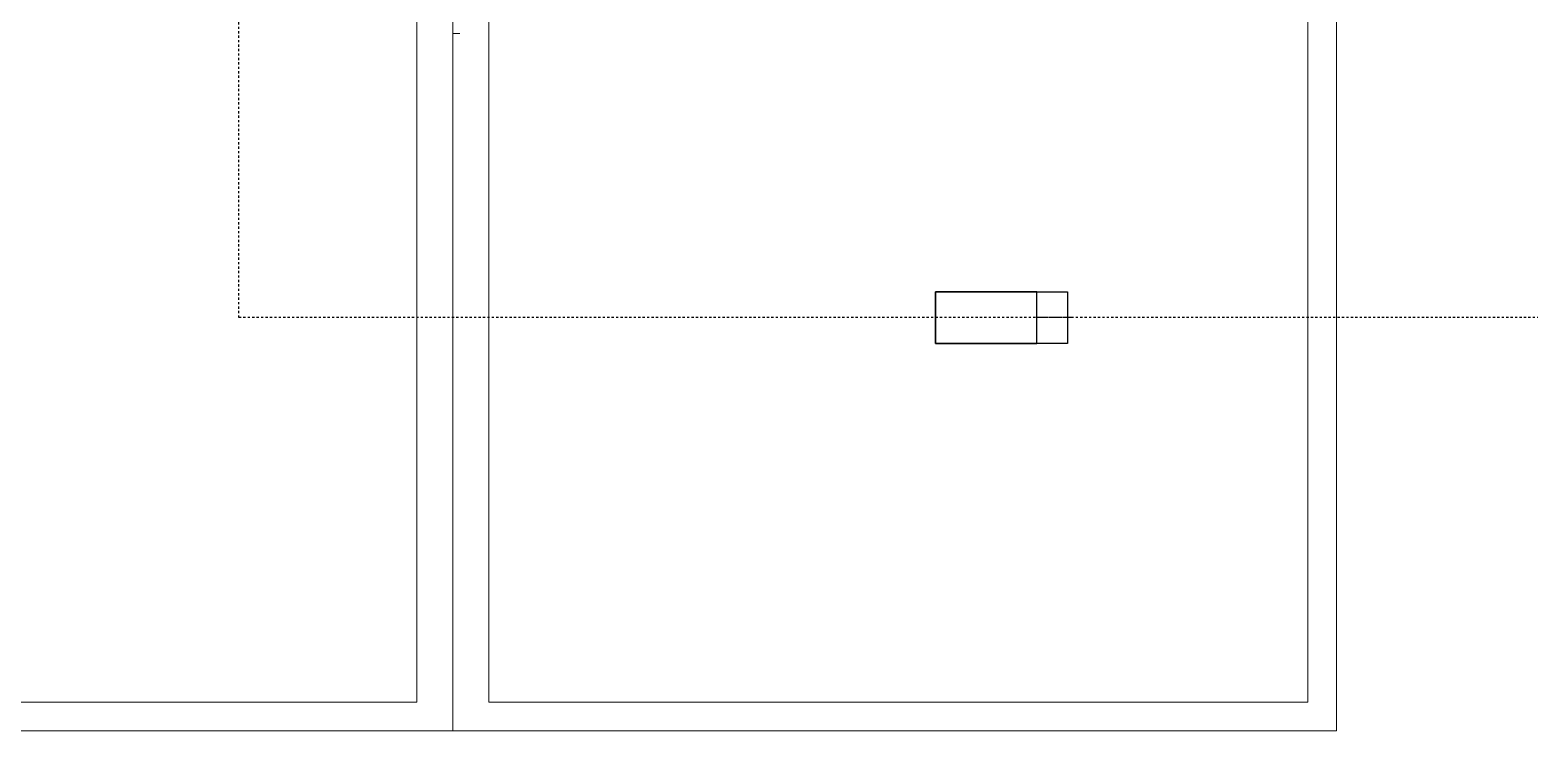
# Model space of a CAD drawing. Header units: feet. Extents: x -13743 to 68376, y -48 to 67763.
# Drawn here: x 2926.7 to 2994.3, y 2423.5 to 2455.1 of the extents above; entities that cross this region are included whole.
import ezdxf

# ---------------------------------------------------------------- set-up
doc = ezdxf.new("R2010")
doc.units = ezdxf.units.FT
doc.header["$MEASUREMENT"] = 0
doc.linetypes.add('HIDDEN', pattern=[0.375, 0.25, -0.125])
for name, color, linetype in [('E-HARN-COMP', 8, 'Continuous'), ('E-TRNK-CABL-NEG', 6, 'HIDDEN'), ('E-TRUNK-CABLE-POS', 6, 'HIDDEN')]:
    doc.layers.add(name, color=color, linetype=linetype)

# ---------------------------------------------------------------- blocks, each defined once
blk = doc.blocks.new('A$C47dfd34d')
at = {"lineweight": 5}
for points in [[(3.86651, 0.41332), (3.66152, 0.41332), (3.66152, 0), (3.86651, 0)], [(3.86651, 0), (3.86651, 0.41332), (4.0715, 0.41332), (4.0715, 0)], [(3.66818, 0.00667), (3.85818, 0.00667), (3.85818, 0.40665), (3.66818, 0.40665)], [(3.87484, 0.00667), (3.87484, 0.40665), (4.06483, 0.40665), (4.06483, 0.00667)]]:
    blk.add_lwpolyline(points, close=True, dxfattribs=at)
blk.add_lwpolyline([(3.86651, 0.16166), (3.86818, 0.16166)], dxfattribs=at)

msp = doc.modelspace()

# ---------------------------------------------------------------- linework, layer by layer
at = {"layer": 'E-HARN-COMP'}
for points in [[(2967.526, 2440.99), (2967.526, 2443.315), (2973.474, 2443.315), (2973.474, 2440.99)], [(2972.09, 2440.99), (2972.09, 2443.315), (2967.526, 2443.315), (2967.526, 2440.99)]]:
    msp.add_lwpolyline(points, close=True, dxfattribs=at)
at = {"layer": 'E-TRNK-CABL-NEG', "ltscale": 0.1}
msp.add_lwpolyline([(3005.542, 2463.688), (3005.542, 2442.152), (2972.239, 2442.152)], dxfattribs=at)
at = {"layer": 'E-TRUNK-CABLE-POS', "ltscale": 0.1}
msp.add_lwpolyline([(2973.623, 2442.152), (2936.118, 2442.152), (2936.118, 2463.688)], dxfattribs=at)

# ---------------------------------------------------------------- block references
at = {"xscale": 194.318304, "yscale": 194.318304, "zscale": 194.318304}
msp.add_blockref('A$C47dfd34d', (2194.432, 2423.53), dxfattribs=at)

doc.saveas('drawing.dxf')
